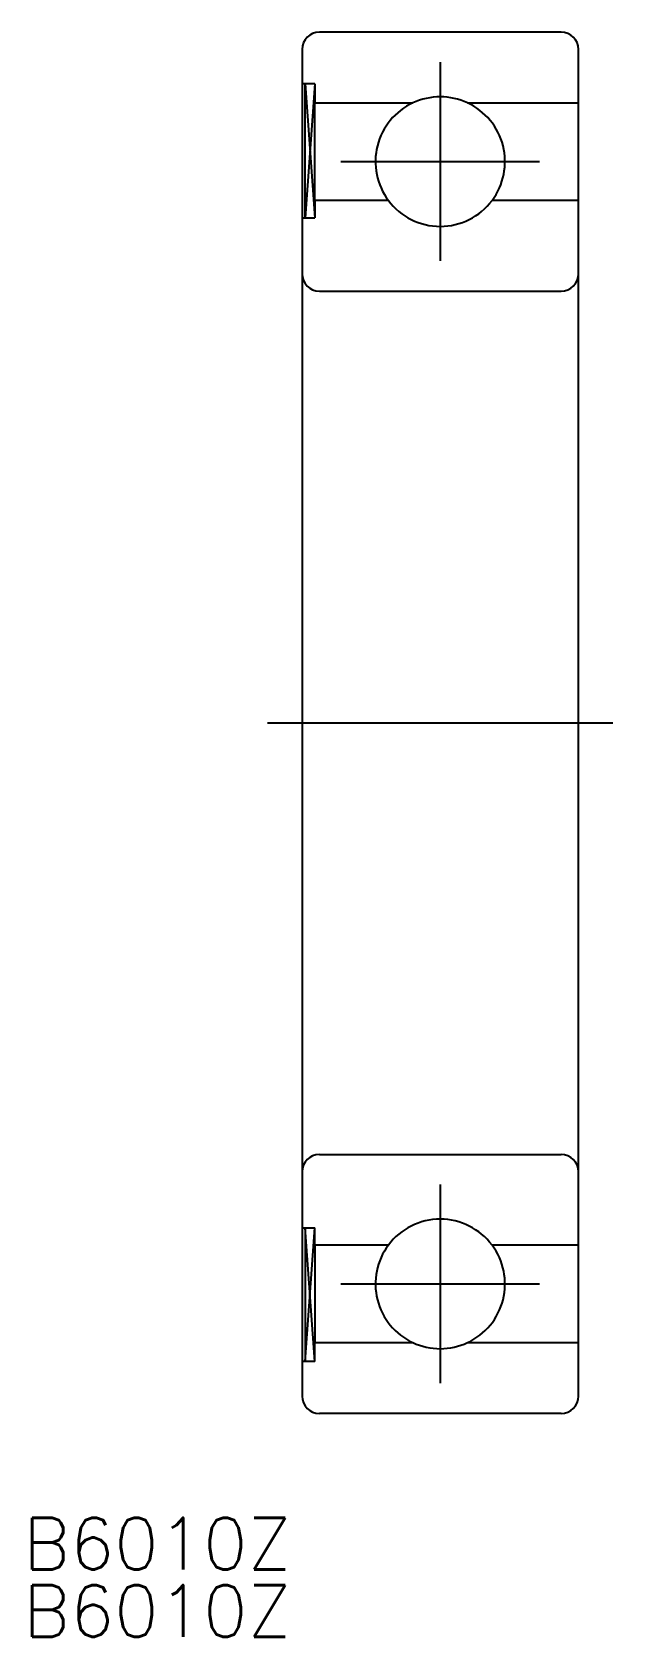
# Model space of a CAD drawing. Extents: x -23.6 to 10, y -52.9 to 40.
import ezdxf

# ---------------------------------------------------------------- set-up
doc = ezdxf.new("R2010")
doc.units = 0
doc.linetypes.add('CENTER', pattern=[50.8, 31.75, -6.35, 6.35, -6.35])
doc.layers.get('0').update_dxf_attribs({"linetype": 'CONTINUOUS'})
doc.layers.add('CENTER', color=1, linetype='CENTER')
doc.styles.get("Standard").update_dxf_attribs({"font": 'txt.shx', "height": 3, "bigfont": 'bigfont.shx'})

# ---------------------------------------------------------------- blocks, each defined once
blk = doc.blocks.new('*U2')
at = {"color": 7, "linetype": 'CONTINUOUS'}
blk.add_text('B6010Z', height=3, dxfattribs=at).set_placement((-24.148, -49.045))
blk = doc.blocks.new('*U3')
at = {"color": 7, "linetype": 'CONTINUOUS'}
blk.add_text('B6010Z', height=3, dxfattribs=at).set_placement((-24.148, -52.942))

msp = doc.modelspace()

# ---------------------------------------------------------------- linework, layer by layer
at = {"color": 7, "linetype": 'CONTINUOUS'}
for p, q in [((7, 40), (-7, 40)), ((-8, 39), (-8, -39)), ((8, -39), (8, 39)), ((-7.264, 37), (-8, 37)), ((-7.816, 29.25), (-7.816, 37)), ((-7.264, 37), (-7.264, 35.9)), ((-7.264, 30.25), (-7.264, 35.9)), ((-7.264, 35.9), (-1.582, 35.9)), ((1.582, 35.9), (8, 35.9)), ((-3, 30.25), (-7.264, 30.25)), ((-7.264, 30.25), (-7.264, 29.25)), ((8, 30.25), (3, 30.25)), ((-8, 29.25), (-7.264, 29.25)), ((-7, 25), (7, 25)), ((-7, -25), (7, -25)), ((-8, -29.25), (-7.264, -29.25)), ((-7.816, -29.25), (-7.816, -37)), ((-7.264, -30.25), (-7.264, -29.25)), ((-7.264, -30.25), (-7.264, -35.9)), ((-3, -30.25), (-7.264, -30.25)), ((8, -30.25), (3, -30.25)), ((-7.264, -37), (-7.264, -35.9)), ((-7.264, -35.9), (-1.582, -35.9)), ((1.582, -35.9), (8, -35.9)), ((-7.264, -37), (-8, -37)), ((7, -40), (-7, -40))]:
    msp.add_line(p, q, dxfattribs=at)
at = {"color": 3, "linetype": 'CONTINUOUS'}
for p, q in [((-7.816, 37), (-7.264, 29.25)), ((-7.264, 37), (-7.816, 29.25)), ((-7.816, -37), (-7.264, -29.25)), ((-7.264, -37), (-7.816, -29.25))]:
    msp.add_line(p, q, dxfattribs=at)
at = {"color": 7, "linetype": 'CONTINUOUS'}
for centre, radius, start, end in [((-7, 39), 1, 90, 180), ((7, 39), 1, 0, 90), ((0, 32.5), 3.75, 65.0487, 114.9513), ((0, 32.5), 3.75, 114.9513, 216.8699), ((0, 32.5), 3.75, 323.1301, 65.0487), ((0, 32.5), 3.75, 216.8699, 323.1301), ((-7, 26), 1, 180, 270), ((7, 26), 1, 270, 0), ((-7, -26), 1, 90, 180), ((7, -26), 1, 0, 90), ((0, -32.5), 3.75, 36.8699, 143.1301), ((0, -32.5), 3.75, 143.1301, 245.0487), ((0, -32.5), 3.75, 294.9513, 36.8699), ((0, -32.5), 3.75, 245.0487, 294.9513), ((-7, -39), 1, 180, 270), ((7, -39), 1, 270, 0)]:
    msp.add_arc(centre, radius, start, end, dxfattribs=at)
at = {"layer": 'CENTER', "color": 1, "linetype": 'CENTER'}
for p, q in [((0, 38.25), (0, 26.75)), ((-5.75, 32.5), (5.75, 32.5)), ((-10, 0), (10, 0)), ((0, -26.75), (0, -38.25)), ((-5.75, -32.5), (5.75, -32.5))]:
    msp.add_line(p, q, dxfattribs=at)

# ---------------------------------------------------------------- block references
at = {"color": 7, "linetype": 'CONTINUOUS'}
for name in ['*U2', '*U3']:
    msp.add_blockref(name, (0, 0), dxfattribs=at)

doc.saveas('drawing.dxf')
